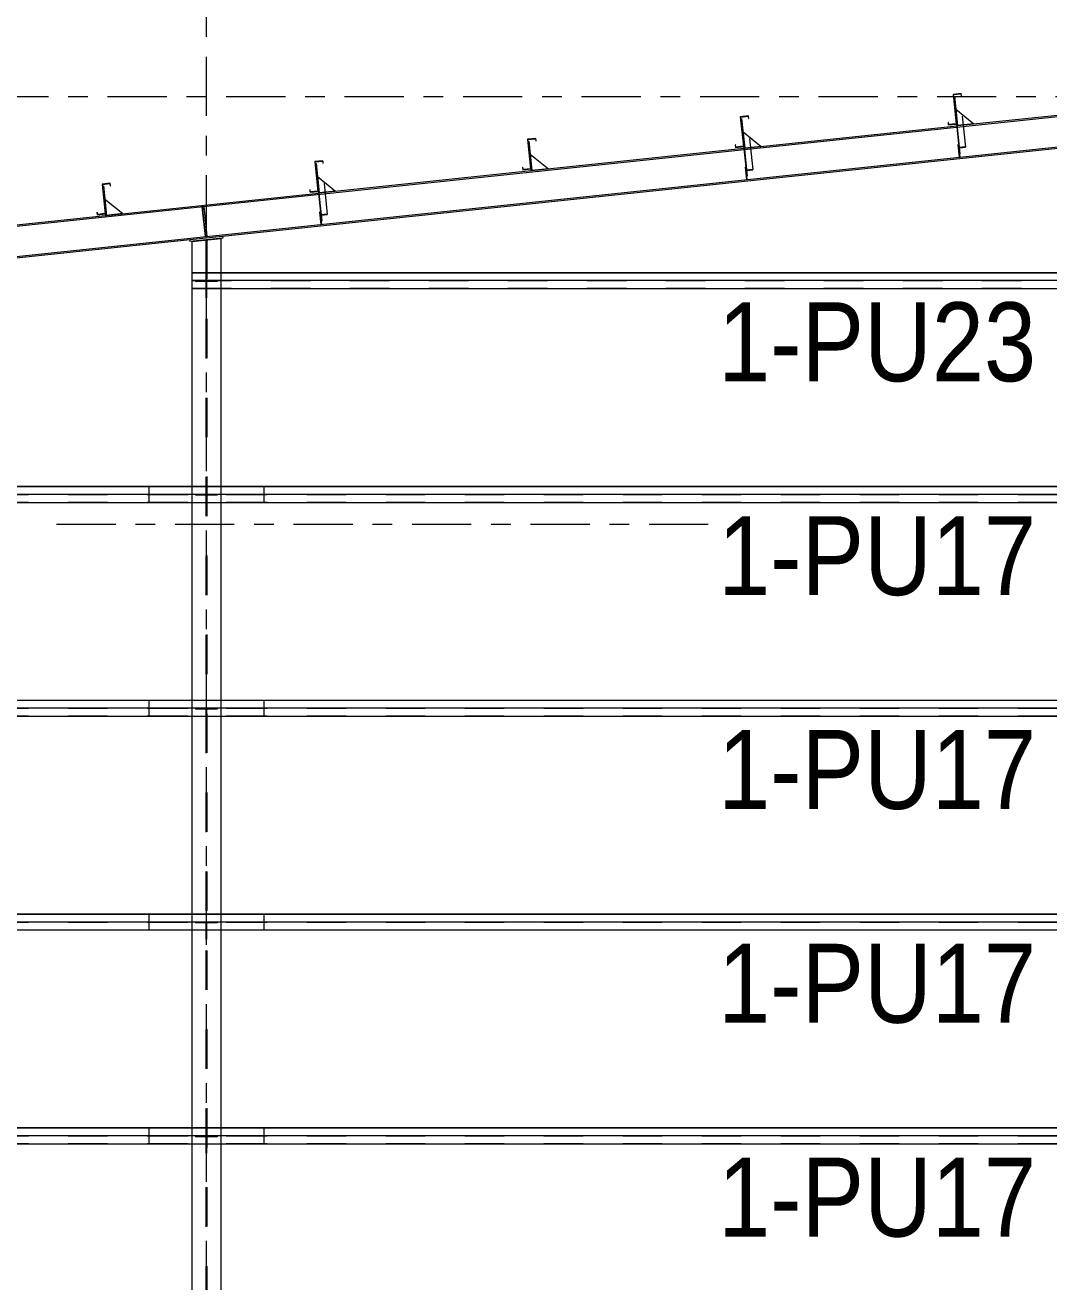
# Model space of a CAD drawing. Header units: millimetres. Extents: x -619 to 204, y -351 to 223.
# Drawn here: x -260.6 to -208.8, y 53.5 to 117.2 of the extents above; entities that cross this region are included whole.
import ezdxf

# ---------------------------------------------------------------- set-up
doc = ezdxf.new("R2010")
doc.units = ezdxf.units.MM
for name, pattern in [('XKITLINE00', [0]), ('XKITLINE02', [4, 2, -2]), ('XKITLINE03', [6, 3, -1, 1, -1])]:
    doc.linetypes.add(name, pattern=pattern)
for name, color, linetype, lineweight in [('Part', 2, 'Continuous', 0), ('PartMark', 7, 'Continuous', 0), ('S-grid', 1, 'Continuous', 0)]:
    doc.layers.add(name, color=color, linetype=linetype, lineweight=lineweight)
doc.styles.add('ARIAL', font='ARIAL.TTF')

# ---------------------------------------------------------------- blocks, each defined once
blk = doc.blocks.new('*A146')
at = {"layer": 'S-grid', "color": 1, "linetype": 'XKITLINE03', "lineweight": 0}
blk.add_line((-556.417, 113.542), (22.915, 113.542), dxfattribs=at)
blk = doc.blocks.new('*A147')
at = {"layer": 'S-grid', "color": 1, "linetype": 'XKITLINE03', "lineweight": 0}
blk.add_line((-259, 91.875), (-226.003, 91.875), dxfattribs=at)
blk = doc.blocks.new('*A149')
at = {"layer": 'Part', "color": 2, "linetype": 'XKITLINE00', "lineweight": 0}
for p, q in [((-306.417, 72.125), (-248.5, 72.125)), ((-306.417, 72.125), (-306.417, 71.307)), ((-306.417, 72.11), (-248.5, 72.11)), ((-248.5, 72.125), (-248.5, 71.307)), ((-306.417, 71.723), (-248.5, 71.723)), ((-306.417, 71.307), (-248.5, 71.307))]:
    blk.add_line(p, q, dxfattribs=at)
at = {"layer": 'Part', "color": 7, "linetype": 'XKITLINE02', "lineweight": 0}
for p, q in [((-306.417, 71.708), (-248.5, 71.708)), ((-306.417, 71.322), (-248.5, 71.322))]:
    blk.add_line(p, q, dxfattribs=at)
blk = doc.blocks.new('*A151')
at = {"layer": 'Part', "color": 2, "linetype": 'XKITLINE00', "lineweight": 0}
for p, q in [((-306.417, 61.292), (-248.5, 61.292)), ((-306.417, 61.292), (-306.417, 60.473)), ((-306.417, 61.277), (-248.5, 61.277)), ((-248.5, 61.292), (-248.5, 60.473)), ((-306.417, 60.89), (-248.5, 60.89)), ((-306.417, 60.473), (-248.5, 60.473))]:
    blk.add_line(p, q, dxfattribs=at)
at = {"layer": 'Part', "color": 7, "linetype": 'XKITLINE02', "lineweight": 0}
for p, q in [((-306.417, 60.875), (-248.5, 60.875)), ((-306.417, 60.488), (-248.5, 60.488))]:
    blk.add_line(p, q, dxfattribs=at)
blk = doc.blocks.new('*A152')
at = {"layer": 'Part', "color": 2, "linetype": 'XKITLINE00', "lineweight": 0}
for p, q in [((-306.417, 93.792), (-248.5, 93.792)), ((-306.417, 93.792), (-306.417, 92.973)), ((-306.417, 93.777), (-248.5, 93.777)), ((-248.5, 93.792), (-248.5, 92.973)), ((-306.417, 93.39), (-248.5, 93.39)), ((-306.417, 92.973), (-248.5, 92.973))]:
    blk.add_line(p, q, dxfattribs=at)
at = {"layer": 'Part', "color": 7, "linetype": 'XKITLINE02', "lineweight": 0}
for p, q in [((-306.417, 93.375), (-248.5, 93.375)), ((-306.417, 92.988), (-248.5, 92.988))]:
    blk.add_line(p, q, dxfattribs=at)
blk = doc.blocks.new('*A153')
at = {"layer": 'Part', "color": 2, "linetype": 'XKITLINE00', "lineweight": 0}
for p, q in [((-306.417, 82.958), (-248.5, 82.958)), ((-306.417, 82.958), (-306.417, 82.14)), ((-306.417, 82.943), (-248.5, 82.943)), ((-248.5, 82.958), (-248.5, 82.14)), ((-306.417, 82.557), (-248.5, 82.557)), ((-306.417, 82.14), (-248.5, 82.14))]:
    blk.add_line(p, q, dxfattribs=at)
at = {"layer": 'Part', "color": 7, "linetype": 'XKITLINE02', "lineweight": 0}
for p, q in [((-306.417, 82.542), (-248.5, 82.542)), ((-306.417, 82.155), (-248.5, 82.155))]:
    blk.add_line(p, q, dxfattribs=at)
blk = doc.blocks.new('*A154')
at = {"layer": 'Part', "color": 2, "linetype": 'XKITLINE00', "lineweight": 0}
for p, q in [((-307.025, 102.111), (-200.908, 113.304)), ((-213.38, 112.06), (-202.648, 113.192)), ((-306.865, 100.595), (-200.908, 111.771)), ((-250.598, 106.458), (-200.908, 111.7)), ((-224.154, 110.924), (-213.422, 112.056)), ((-234.928, 109.787), (-224.195, 110.919)), ((-245.701, 108.651), (-234.969, 109.783)), ((-256.475, 107.515), (-245.743, 108.647)), ((-267.248, 106.378), (-256.516, 107.51)), ((-302.682, 100.965), (-252.256, 106.284))]:
    blk.add_line(p, q, dxfattribs=at)
at = {"layer": 'Part', "color": 7, "linetype": 'XKITLINE02', "lineweight": 0}
for p, q in [((-213.422, 112.056), (-213.38, 112.06)), ((-224.195, 110.919), (-224.154, 110.924)), ((-234.969, 109.783), (-234.928, 109.787)), ((-245.743, 108.647), (-245.701, 108.651)), ((-256.516, 107.51), (-256.475, 107.515)), ((-252.256, 106.284), (-250.598, 106.458))]:
    blk.add_line(p, q, dxfattribs=at)
blk = doc.blocks.new('*A421')
at = {"layer": 'S-grid', "color": 1, "linetype": 'XKITLINE03', "lineweight": 0}
blk.add_line((-251.417, -1.448), (-251.417, 140.208), dxfattribs=at)
blk = doc.blocks.new('*A478')
at = {"layer": 'Part', "color": 2, "linetype": 'XKITLINE00', "lineweight": 0}
for p, q in [((-254.333, 72.125), (-196.417, 72.125)), ((-254.333, 72.125), (-254.333, 71.307)), ((-254.333, 72.11), (-196.417, 72.11)), ((-196.417, 72.125), (-196.417, 71.307)), ((-254.333, 71.723), (-196.417, 71.723)), ((-254.333, 71.307), (-196.417, 71.307))]:
    blk.add_line(p, q, dxfattribs=at)
at = {"layer": 'Part', "color": 7, "linetype": 'XKITLINE02', "lineweight": 0}
for p, q in [((-254.333, 71.708), (-196.417, 71.708)), ((-254.333, 71.322), (-196.417, 71.322))]:
    blk.add_line(p, q, dxfattribs=at)
blk = doc.blocks.new('*A480')
at = {"layer": 'Part', "color": 2, "linetype": 'XKITLINE00', "lineweight": 0}
for p, q in [((-254.333, 61.292), (-196.417, 61.292)), ((-254.333, 61.292), (-254.333, 60.473)), ((-254.333, 61.277), (-196.417, 61.277)), ((-196.417, 61.292), (-196.417, 60.473)), ((-254.333, 60.89), (-196.417, 60.89)), ((-254.333, 60.473), (-196.417, 60.473))]:
    blk.add_line(p, q, dxfattribs=at)
at = {"layer": 'Part', "color": 7, "linetype": 'XKITLINE02', "lineweight": 0}
for p, q in [((-254.333, 60.875), (-196.417, 60.875)), ((-254.333, 60.488), (-196.417, 60.488))]:
    blk.add_line(p, q, dxfattribs=at)
blk = doc.blocks.new('*A481')
at = {"layer": 'Part', "color": 2, "linetype": 'XKITLINE00', "lineweight": 0}
for p, q in [((-254.333, 82.958), (-196.417, 82.958)), ((-254.333, 82.958), (-254.333, 82.14)), ((-254.333, 82.943), (-196.417, 82.943)), ((-196.417, 82.958), (-196.417, 82.14)), ((-254.333, 82.557), (-196.417, 82.557)), ((-254.333, 82.14), (-196.417, 82.14))]:
    blk.add_line(p, q, dxfattribs=at)
at = {"layer": 'Part', "color": 7, "linetype": 'XKITLINE02', "lineweight": 0}
for p, q in [((-254.333, 82.542), (-196.417, 82.542)), ((-254.333, 82.155), (-196.417, 82.155))]:
    blk.add_line(p, q, dxfattribs=at)
blk = doc.blocks.new('*A482')
at = {"layer": 'Part', "color": 2, "linetype": 'XKITLINE00', "lineweight": 0}
for p, q in [((-254.333, 93.792), (-196.417, 93.792)), ((-254.333, 93.792), (-254.333, 92.973)), ((-254.333, 93.777), (-196.417, 93.777)), ((-196.417, 93.792), (-196.417, 92.973)), ((-254.333, 93.39), (-196.417, 93.39)), ((-254.333, 92.973), (-196.417, 92.973))]:
    blk.add_line(p, q, dxfattribs=at)
at = {"layer": 'Part', "color": 7, "linetype": 'XKITLINE02', "lineweight": 0}
for p, q in [((-254.333, 93.375), (-196.417, 93.375)), ((-254.333, 92.988), (-196.417, 92.988))]:
    blk.add_line(p, q, dxfattribs=at)
blk = doc.blocks.new('*A483')
at = {"layer": 'Part', "color": 2, "linetype": 'XKITLINE00', "lineweight": 0}
for p, q in [((-252.146, 104.625), (-196.417, 104.625)), ((-252.146, 104.625), (-252.146, 103.807)), ((-252.146, 104.61), (-196.417, 104.61)), ((-196.417, 104.625), (-196.417, 103.807)), ((-252.146, 104.223), (-196.417, 104.223)), ((-252.146, 103.807), (-196.417, 103.807))]:
    blk.add_line(p, q, dxfattribs=at)
at = {"layer": 'Part', "color": 7, "linetype": 'XKITLINE02', "lineweight": 0}
for p, q in [((-252.146, 104.208), (-196.417, 104.208)), ((-252.146, 103.822), (-196.417, 103.822))]:
    blk.add_line(p, q, dxfattribs=at)
blk = doc.blocks.new('*A484')
at = {"layer": 'Part', "color": 7, "linetype": 'XKITLINE02', "lineweight": 0}
for p, q in [((-252.146, 106.195), (-250.687, 106.349)), ((-251.446, 106.269), (-251.446, 16.792)), ((-251.387, 106.275), (-251.387, 16.792)), ((-252.146, 104.625), (-252.146, 103.807)), ((-250.687, 104.625), (-250.687, 103.807)), ((-252.146, 93.792), (-252.146, 92.973)), ((-250.687, 93.792), (-250.687, 92.973)), ((-252.146, 82.958), (-252.146, 82.14)), ((-250.687, 82.958), (-250.687, 82.14)), ((-252.146, 72.125), (-252.146, 71.307)), ((-250.687, 72.125), (-250.687, 71.307)), ((-252.146, 61.292), (-252.146, 60.473)), ((-250.687, 61.292), (-250.687, 60.473))]:
    blk.add_line(p, q, dxfattribs=at)
at = {"layer": 'Part', "color": 2, "linetype": 'XKITLINE00', "lineweight": 0}
for p, q in [((-250.687, 106.349), (-250.687, 104.625)), ((-252.146, 106.195), (-252.146, 104.625)), ((-252.146, 103.807), (-252.146, 93.792)), ((-250.687, 103.807), (-250.687, 93.792)), ((-252.146, 92.973), (-252.146, 82.958)), ((-250.687, 92.973), (-250.687, 82.958)), ((-252.146, 82.14), (-252.146, 72.125)), ((-250.687, 82.14), (-250.687, 72.125)), ((-252.146, 71.307), (-252.146, 61.292)), ((-250.687, 71.307), (-250.687, 61.292)), ((-252.146, 60.473), (-252.146, 50.458)), ((-250.687, 60.473), (-250.687, 50.458))]:
    blk.add_line(p, q, dxfattribs=at)
blk = doc.blocks.new('*A492')
at = {"layer": 'Part', "color": 2, "linetype": 'XKITLINE00', "lineweight": 0}
blk.add_line((-256.562, 108.343), (-255.646, 107.602), dxfattribs=at)
at = {"layer": 'Part', "color": 7, "linetype": 'XKITLINE02', "lineweight": 0}
for p, q in [((-256.475, 107.515), (-256.562, 108.343)), ((-255.646, 107.602), (-256.475, 107.515))]:
    blk.add_line(p, q, dxfattribs=at)
blk = doc.blocks.new('*A493')
at = {"layer": 'Part', "color": 2, "linetype": 'XKITLINE00', "lineweight": 0}
for p, q in [((-256.673, 109.002), (-256.632, 109.006)), ((-256.632, 109.006), (-256.475, 107.515)), ((-256.525, 107.593), (-256.516, 107.51)), ((-256.516, 107.51), (-256.475, 107.515))]:
    blk.add_line(p, q, dxfattribs=at)
at = {"layer": 'Part', "color": 7, "linetype": 'XKITLINE02', "lineweight": 0}
blk.add_line((-256.673, 109.002), (-256.525, 107.593), dxfattribs=at)
blk = doc.blocks.new('*A494')
at = {"layer": 'Part', "color": 7, "linetype": 'XKITLINE02', "lineweight": 0}
for p, q in [((-245.641, 107.681), (-245.682, 107.677)), ((-245.682, 107.677), (-245.617, 107.055)), ((-245.575, 107.06), (-245.641, 107.681)), ((-245.63, 107.179), (-245.588, 107.184)), ((-245.617, 107.055), (-245.575, 107.06))]:
    blk.add_line(p, q, dxfattribs=at)
blk = doc.blocks.new('*A495')
at = {"layer": 'Part', "color": 2, "linetype": 'XKITLINE00', "lineweight": 0}
blk.add_line((-245.789, 109.48), (-244.872, 108.738), dxfattribs=at)
at = {"layer": 'Part', "color": 7, "linetype": 'XKITLINE02', "lineweight": 0}
for p, q in [((-245.701, 108.651), (-245.789, 109.48)), ((-244.872, 108.738), (-245.701, 108.651))]:
    blk.add_line(p, q, dxfattribs=at)
blk = doc.blocks.new('*A496')
at = {"layer": 'Part', "color": 2, "linetype": 'XKITLINE00', "lineweight": 0}
for p, q in [((-245.9, 110.138), (-245.858, 110.143)), ((-245.858, 110.143), (-245.701, 108.651)), ((-245.751, 108.729), (-245.743, 108.647)), ((-245.743, 108.647), (-245.701, 108.651))]:
    blk.add_line(p, q, dxfattribs=at)
at = {"layer": 'Part', "color": 7, "linetype": 'XKITLINE02', "lineweight": 0}
blk.add_line((-245.9, 110.138), (-245.751, 108.729), dxfattribs=at)
blk = doc.blocks.new('*A497')
at = {"layer": 'Part', "color": 7, "linetype": 'XKITLINE02', "lineweight": 0}
for p, q in [((-245.79, 109.093), (-245.593, 107.227)), ((-245.771, 109.077), (-245.576, 107.229)), ((-245.458, 109.128), (-245.292, 107.555)), ((-245.294, 107.571), (-245.625, 107.536)), ((-245.607, 107.522), (-245.292, 107.555)), ((-245.593, 107.227), (-245.576, 107.229))]:
    blk.add_line(p, q, dxfattribs=at)
blk = doc.blocks.new('*A498')
at = {"layer": 'Part', "color": 2, "linetype": 'XKITLINE00', "lineweight": 0}
blk.add_line((-235.015, 110.616), (-234.099, 109.875), dxfattribs=at)
at = {"layer": 'Part', "color": 7, "linetype": 'XKITLINE02', "lineweight": 0}
for p, q in [((-234.928, 109.787), (-235.015, 110.616)), ((-234.099, 109.875), (-234.928, 109.787))]:
    blk.add_line(p, q, dxfattribs=at)
blk = doc.blocks.new('*A499')
at = {"layer": 'Part', "color": 2, "linetype": 'XKITLINE00', "lineweight": 0}
for p, q in [((-235.126, 111.275), (-235.085, 111.279)), ((-235.085, 111.279), (-234.928, 109.787)), ((-234.978, 109.866), (-234.969, 109.783)), ((-234.969, 109.783), (-234.928, 109.787))]:
    blk.add_line(p, q, dxfattribs=at)
at = {"layer": 'Part', "color": 7, "linetype": 'XKITLINE02', "lineweight": 0}
blk.add_line((-235.126, 111.275), (-234.978, 109.866), dxfattribs=at)
blk = doc.blocks.new('*A500')
at = {"layer": 'Part', "color": 7, "linetype": 'XKITLINE02', "lineweight": 0}
for p, q in [((-251.625, 107.947), (-251.542, 107.955)), ((-251.466, 106.447), (-251.625, 107.947)), ((-251.529, 107.831), (-251.612, 107.822)), ((-251.542, 107.955), (-251.384, 106.455)), ((-251.48, 106.571), (-251.397, 106.58)), ((-251.384, 106.455), (-251.466, 106.447))]:
    blk.add_line(p, q, dxfattribs=at)
blk = doc.blocks.new('*A508')
at = {"layer": 'Part', "color": 2, "linetype": 'XKITLINE00', "lineweight": 0}
for p, q in [((-223.964, 112.553), (-224.378, 112.509)), ((-224.378, 112.509), (-224.221, 111.016)), ((-224.362, 112.496), (-223.977, 112.536)), ((-224.204, 111.002), (-224.362, 112.496)), ((-223.977, 112.536), (-223.966, 112.427)), ((-223.966, 112.427), (-223.951, 112.428)), ((-223.951, 112.428), (-223.964, 112.553)), ((-224.617, 111.084), (-224.632, 111.083)), ((-224.632, 111.083), (-224.619, 110.958)), ((-224.619, 110.958), (-224.204, 111.002)), ((-224.605, 110.975), (-224.617, 111.084)), ((-224.221, 111.016), (-224.605, 110.975))]:
    blk.add_line(p, q, dxfattribs=at)
blk = doc.blocks.new('*A509')
at = {"layer": 'Part', "color": 2, "linetype": 'XKITLINE00', "lineweight": 0}
for p, q in [((-213.19, 113.689), (-213.605, 113.645)), ((-213.605, 113.645), (-213.447, 112.152)), ((-213.588, 113.632), (-213.204, 113.672)), ((-213.431, 112.139), (-213.588, 113.632)), ((-213.204, 113.672), (-213.192, 113.563)), ((-213.192, 113.563), (-213.177, 113.565)), ((-213.177, 113.565), (-213.19, 113.689)), ((-213.843, 112.221), (-213.858, 112.219)), ((-213.858, 112.219), (-213.845, 112.095)), ((-213.845, 112.095), (-213.431, 112.139)), ((-213.832, 112.111), (-213.843, 112.221)), ((-213.447, 112.152), (-213.832, 112.111))]:
    blk.add_line(p, q, dxfattribs=at)
blk = doc.blocks.new('*A515')
at = {"layer": 'Part', "color": 7, "linetype": 'XKITLINE02', "lineweight": 0}
for p, q in [((-213.469, 112.503), (-213.272, 110.636)), ((-213.451, 112.486), (-213.256, 110.638)), ((-213.137, 112.538), (-212.972, 110.965)), ((-212.973, 110.98), (-213.305, 110.945)), ((-213.286, 110.931), (-212.972, 110.965)), ((-213.272, 110.636), (-213.256, 110.638))]:
    blk.add_line(p, q, dxfattribs=at)
blk = doc.blocks.new('*A516')
at = {"layer": 'Part', "color": 2, "linetype": 'XKITLINE00', "lineweight": 0}
for p, q in [((-213.579, 113.547), (-213.538, 113.552)), ((-213.538, 113.552), (-213.38, 112.06)), ((-213.431, 112.139), (-213.422, 112.056)), ((-213.422, 112.056), (-213.38, 112.06))]:
    blk.add_line(p, q, dxfattribs=at)
at = {"layer": 'Part', "color": 7, "linetype": 'XKITLINE02', "lineweight": 0}
blk.add_line((-213.579, 113.547), (-213.431, 112.139), dxfattribs=at)
blk = doc.blocks.new('*A517')
at = {"layer": 'Part', "color": 2, "linetype": 'XKITLINE00', "lineweight": 0}
blk.add_line((-213.468, 112.889), (-212.552, 112.147), dxfattribs=at)
at = {"layer": 'Part', "color": 7, "linetype": 'XKITLINE02', "lineweight": 0}
for p, q in [((-213.38, 112.06), (-213.468, 112.889)), ((-212.552, 112.147), (-213.38, 112.06))]:
    blk.add_line(p, q, dxfattribs=at)
blk = doc.blocks.new('*A518')
at = {"layer": 'Part', "color": 7, "linetype": 'XKITLINE02', "lineweight": 0}
for p, q in [((-213.32, 111.09), (-213.361, 111.086)), ((-213.361, 111.086), (-213.296, 110.464)), ((-213.254, 110.469), (-213.32, 111.09)), ((-213.309, 110.589), (-213.268, 110.593)), ((-213.296, 110.464), (-213.254, 110.469))]:
    blk.add_line(p, q, dxfattribs=at)
blk = doc.blocks.new('*A519')
at = {"layer": 'Part', "color": 7, "linetype": 'XKITLINE02', "lineweight": 0}
for p, q in [((-224.243, 111.366), (-224.046, 109.5)), ((-224.224, 111.35), (-224.029, 109.502)), ((-223.911, 111.401), (-223.745, 109.828)), ((-223.747, 109.844), (-224.078, 109.809)), ((-224.06, 109.795), (-223.745, 109.828)), ((-224.046, 109.5), (-224.029, 109.502))]:
    blk.add_line(p, q, dxfattribs=at)
blk = doc.blocks.new('*A520')
at = {"layer": 'Part', "color": 2, "linetype": 'XKITLINE00', "lineweight": 0}
for p, q in [((-224.353, 112.411), (-224.311, 112.415)), ((-224.311, 112.415), (-224.154, 110.924)), ((-224.204, 111.002), (-224.195, 110.919)), ((-224.195, 110.919), (-224.154, 110.924))]:
    blk.add_line(p, q, dxfattribs=at)
at = {"layer": 'Part', "color": 7, "linetype": 'XKITLINE02', "lineweight": 0}
blk.add_line((-224.353, 112.411), (-224.204, 111.002), dxfattribs=at)
blk = doc.blocks.new('*A521')
at = {"layer": 'Part', "color": 2, "linetype": 'XKITLINE00', "lineweight": 0}
blk.add_line((-224.241, 111.752), (-223.325, 111.011), dxfattribs=at)
at = {"layer": 'Part', "color": 7, "linetype": 'XKITLINE02', "lineweight": 0}
for p, q in [((-224.154, 110.924), (-224.241, 111.752)), ((-223.325, 111.011), (-224.154, 110.924))]:
    blk.add_line(p, q, dxfattribs=at)
blk = doc.blocks.new('*A522')
at = {"layer": 'Part', "color": 7, "linetype": 'XKITLINE02', "lineweight": 0}
for p, q in [((-224.094, 109.954), (-224.135, 109.949)), ((-224.135, 109.949), (-224.069, 109.328)), ((-224.028, 109.332), (-224.094, 109.954)), ((-224.083, 109.452), (-224.041, 109.457)), ((-224.069, 109.328), (-224.028, 109.332))]:
    blk.add_line(p, q, dxfattribs=at)
blk = doc.blocks.new('*A536')
at = {"layer": 'Part', "color": 7, "linetype": 'XKITLINE02', "lineweight": 0}
for p, q in [((-251.437, 60.833), (-251.437, 60.473)), ((-251.437, 60.833), (-251.396, 60.833)), ((-251.396, 60.833), (-251.437, 60.833)), ((-251.396, 60.473), (-251.396, 60.833))]:
    blk.add_line(p, q, dxfattribs=at)
at = {"layer": 'Part', "color": 2, "linetype": 'XKITLINE00', "lineweight": 0}
for p, q in [((-251.437, 60.473), (-251.437, 60)), ((-251.437, 60), (-251.396, 60)), ((-251.396, 60), (-251.396, 60.473))]:
    blk.add_line(p, q, dxfattribs=at)
blk = doc.blocks.new('*A537')
at = {"layer": 'Part', "color": 7, "linetype": 'XKITLINE02', "lineweight": 0}
for p, q in [((-250.875, 60.875), (-251.958, 60.875)), ((-251.958, 60.875), (-251.958, 60.833)), ((-250.875, 60.833), (-251.958, 60.833)), ((-250.875, 60.875), (-250.875, 60.833))]:
    blk.add_line(p, q, dxfattribs=at)
blk = doc.blocks.new('*A538')
at = {"layer": 'Part', "color": 7, "linetype": 'XKITLINE02', "lineweight": 0}
for p, q in [((-250.875, 71.708), (-251.958, 71.708)), ((-251.958, 71.708), (-251.958, 71.667)), ((-250.875, 71.667), (-251.958, 71.667)), ((-250.875, 71.708), (-250.875, 71.667))]:
    blk.add_line(p, q, dxfattribs=at)
blk = doc.blocks.new('*A539')
at = {"layer": 'Part', "color": 7, "linetype": 'XKITLINE02', "lineweight": 0}
for p, q in [((-251.437, 71.667), (-251.437, 71.307)), ((-251.437, 71.667), (-251.396, 71.667)), ((-251.396, 71.667), (-251.437, 71.667)), ((-251.396, 71.307), (-251.396, 71.667))]:
    blk.add_line(p, q, dxfattribs=at)
at = {"layer": 'Part', "color": 2, "linetype": 'XKITLINE00', "lineweight": 0}
for p, q in [((-251.437, 71.307), (-251.437, 70.833)), ((-251.437, 70.833), (-251.396, 70.833)), ((-251.396, 70.833), (-251.396, 71.307))]:
    blk.add_line(p, q, dxfattribs=at)
blk = doc.blocks.new('*A540')
at = {"layer": 'Part', "color": 7, "linetype": 'XKITLINE02', "lineweight": 0}
for p, q in [((-250.875, 82.542), (-251.958, 82.542)), ((-251.958, 82.542), (-251.958, 82.5)), ((-250.875, 82.5), (-251.958, 82.5)), ((-250.875, 82.542), (-250.875, 82.5))]:
    blk.add_line(p, q, dxfattribs=at)
blk = doc.blocks.new('*A541')
at = {"layer": 'Part', "color": 7, "linetype": 'XKITLINE02', "lineweight": 0}
for p, q in [((-251.437, 82.5), (-251.437, 82.14)), ((-251.437, 82.5), (-251.396, 82.5)), ((-251.396, 82.5), (-251.437, 82.5)), ((-251.396, 82.14), (-251.396, 82.5))]:
    blk.add_line(p, q, dxfattribs=at)
at = {"layer": 'Part', "color": 2, "linetype": 'XKITLINE00', "lineweight": 0}
for p, q in [((-251.437, 82.14), (-251.437, 81.667)), ((-251.437, 81.667), (-251.396, 81.667)), ((-251.396, 81.667), (-251.396, 82.14))]:
    blk.add_line(p, q, dxfattribs=at)
blk = doc.blocks.new('*A542')
at = {"layer": 'Part', "color": 7, "linetype": 'XKITLINE02', "lineweight": 0}
for p, q in [((-250.875, 104.208), (-251.958, 104.208)), ((-251.958, 104.208), (-251.958, 104.167)), ((-250.875, 104.167), (-251.958, 104.167)), ((-250.875, 104.208), (-250.875, 104.167))]:
    blk.add_line(p, q, dxfattribs=at)
blk = doc.blocks.new('*A543')
at = {"layer": 'Part', "color": 7, "linetype": 'XKITLINE02', "lineweight": 0}
for p, q in [((-251.437, 104.167), (-251.437, 103.807)), ((-251.437, 104.167), (-251.396, 104.167)), ((-251.396, 104.167), (-251.437, 104.167)), ((-251.396, 103.807), (-251.396, 104.167))]:
    blk.add_line(p, q, dxfattribs=at)
at = {"layer": 'Part', "color": 2, "linetype": 'XKITLINE00', "lineweight": 0}
for p, q in [((-251.437, 103.807), (-251.437, 103.333)), ((-251.396, 103.333), (-251.396, 103.807)), ((-251.437, 103.333), (-251.396, 103.333))]:
    blk.add_line(p, q, dxfattribs=at)
blk = doc.blocks.new('*A544')
at = {"layer": 'Part', "color": 7, "linetype": 'XKITLINE02', "lineweight": 0}
for p, q in [((-251.437, 93.333), (-251.437, 92.973)), ((-251.437, 93.333), (-251.396, 93.333)), ((-251.396, 93.333), (-251.437, 93.333)), ((-251.396, 92.973), (-251.396, 93.333))]:
    blk.add_line(p, q, dxfattribs=at)
at = {"layer": 'Part', "color": 2, "linetype": 'XKITLINE00', "lineweight": 0}
for p, q in [((-251.437, 92.973), (-251.437, 92.5)), ((-251.396, 92.5), (-251.396, 92.973)), ((-251.437, 92.5), (-251.396, 92.5))]:
    blk.add_line(p, q, dxfattribs=at)
blk = doc.blocks.new('*A545')
at = {"layer": 'Part', "color": 7, "linetype": 'XKITLINE02', "lineweight": 0}
for p, q in [((-250.875, 93.375), (-251.958, 93.375)), ((-251.958, 93.375), (-251.958, 93.333)), ((-250.875, 93.333), (-251.958, 93.333)), ((-250.875, 93.375), (-250.875, 93.333))]:
    blk.add_line(p, q, dxfattribs=at)
blk = doc.blocks.new('*A546')
at = {"layer": 'Part', "color": 2, "linetype": 'XKITLINE00', "lineweight": 0}
for p, q in [((-252.256, 106.284), (-250.598, 106.458)), ((-250.588, 106.359), (-252.245, 106.184)), ((-250.598, 106.458), (-250.588, 106.359)), ((-252.256, 106.284), (-252.245, 106.184))]:
    blk.add_line(p, q, dxfattribs=at)
blk = doc.blocks.new('*A547')
at = {"layer": 'Part', "color": 2, "linetype": 'XKITLINE00', "lineweight": 0}
for p, q in [((-251.542, 107.955), (-251.625, 107.947)), ((-251.625, 107.947), (-251.466, 106.447)), ((-251.542, 107.955), (-251.384, 106.455)), ((-251.384, 106.455), (-251.466, 106.447))]:
    blk.add_line(p, q, dxfattribs=at)
at = {"layer": 'Part', "color": 7, "linetype": 'XKITLINE02', "lineweight": 0}
for p, q in [((-251.612, 107.822), (-251.529, 107.831)), ((-251.48, 106.571), (-251.397, 106.58))]:
    blk.add_line(p, q, dxfattribs=at)
blk = doc.blocks.new('*A550')
at = {"layer": 'Part', "color": 2, "linetype": 'XKITLINE00', "lineweight": 0}
for p, q in [((-256.285, 109.144), (-256.699, 109.1)), ((-256.699, 109.1), (-256.541, 107.606)), ((-256.682, 109.086), (-256.298, 109.127)), ((-256.525, 107.593), (-256.682, 109.086)), ((-256.298, 109.127), (-256.286, 109.018)), ((-256.286, 109.018), (-256.271, 109.019)), ((-256.271, 109.019), (-256.285, 109.144)), ((-256.937, 107.675), (-256.952, 107.674)), ((-256.952, 107.674), (-256.939, 107.549)), ((-256.926, 107.566), (-256.937, 107.675)), ((-256.939, 107.549), (-256.525, 107.593)), ((-256.541, 107.606), (-256.926, 107.566))]:
    blk.add_line(p, q, dxfattribs=at)
blk = doc.blocks.new('*A551')
at = {"layer": 'Part', "color": 2, "linetype": 'XKITLINE00', "lineweight": 0}
for p, q in [((-245.511, 110.28), (-245.925, 110.236)), ((-245.925, 110.236), (-245.768, 108.743)), ((-245.909, 110.223), (-245.524, 110.263)), ((-245.751, 108.729), (-245.909, 110.223)), ((-245.524, 110.263), (-245.513, 110.154)), ((-245.498, 110.156), (-245.511, 110.28)), ((-245.513, 110.154), (-245.498, 110.156)), ((-246.164, 108.812), (-246.179, 108.81)), ((-246.179, 108.81), (-246.166, 108.686)), ((-246.166, 108.686), (-245.751, 108.729)), ((-246.152, 108.702), (-246.164, 108.812)), ((-245.768, 108.743), (-246.152, 108.702))]:
    blk.add_line(p, q, dxfattribs=at)
blk = doc.blocks.new('*A552')
at = {"layer": 'Part', "color": 2, "linetype": 'XKITLINE00', "lineweight": 0}
for p, q in [((-234.737, 111.416), (-235.152, 111.373)), ((-235.152, 111.373), (-234.994, 109.879)), ((-235.135, 111.359), (-234.751, 111.4)), ((-234.978, 109.866), (-235.135, 111.359)), ((-234.751, 111.4), (-234.739, 111.29)), ((-234.739, 111.29), (-234.724, 111.292)), ((-234.724, 111.292), (-234.737, 111.416)), ((-235.39, 109.948), (-235.405, 109.946)), ((-235.405, 109.946), (-235.392, 109.822)), ((-235.392, 109.822), (-234.978, 109.866)), ((-235.379, 109.839), (-235.39, 109.948)), ((-234.994, 109.879), (-235.379, 109.839))]:
    blk.add_line(p, q, dxfattribs=at)
blk = doc.blocks.new('*A1204')
at = {"layer": 'PartMark', "color": 3, "style": 'ARIAL', "width": 0.85}
blk.add_text('1-PU17', height=4, dxfattribs=at).set_placement((-225.503, 55.773))
blk = doc.blocks.new('*A1209')
at = {"layer": 'PartMark', "color": 3, "style": 'ARIAL', "width": 0.85}
blk.add_text('1-PU17', height=4, dxfattribs=at).set_placement((-225.503, 66.607))
blk = doc.blocks.new('*A1210')
at = {"layer": 'PartMark', "color": 3, "style": 'ARIAL', "width": 0.85}
blk.add_text('1-PU17', height=4, dxfattribs=at).set_placement((-225.503, 77.44))
blk = doc.blocks.new('*A1211')
at = {"layer": 'PartMark', "color": 3, "style": 'ARIAL', "width": 0.85}
blk.add_text('1-PU17', height=4, dxfattribs=at).set_placement((-225.503, 88.273))
blk = doc.blocks.new('*A1212')
at = {"layer": 'PartMark', "color": 3, "style": 'ARIAL', "width": 0.85}
blk.add_text('1-PU23', height=4, dxfattribs=at).set_placement((-225.503, 99.107))

msp = doc.modelspace()

# ---------------------------------------------------------------- block references
at = {"lineweight": 0}
for name in ['*A421', '*A146', '*A154', '*A509', '*A516', '*A517', '*A508', '*A520', '*A515', '*A521', '*A552', '*A499', '*A519', '*A518', '*A551', '*A498', '*A496', '*A522', '*A550', '*A493', '*A497', '*A495', '*A492', '*A500', '*A547', '*A494', '*A546', '*A484', '*A483', '*A542', '*A543', '*A1212', '*A152', '*A482', '*A147', '*A545', '*A544', '*A1211', '*A153', '*A481', '*A540', '*A541', '*A1210', '*A149', '*A478', '*A538', '*A539', '*A1209', '*A151', '*A480', '*A537', '*A536', '*A1204']:
    msp.add_blockref(name, (0, 0), dxfattribs=at)

doc.saveas('drawing.dxf')
